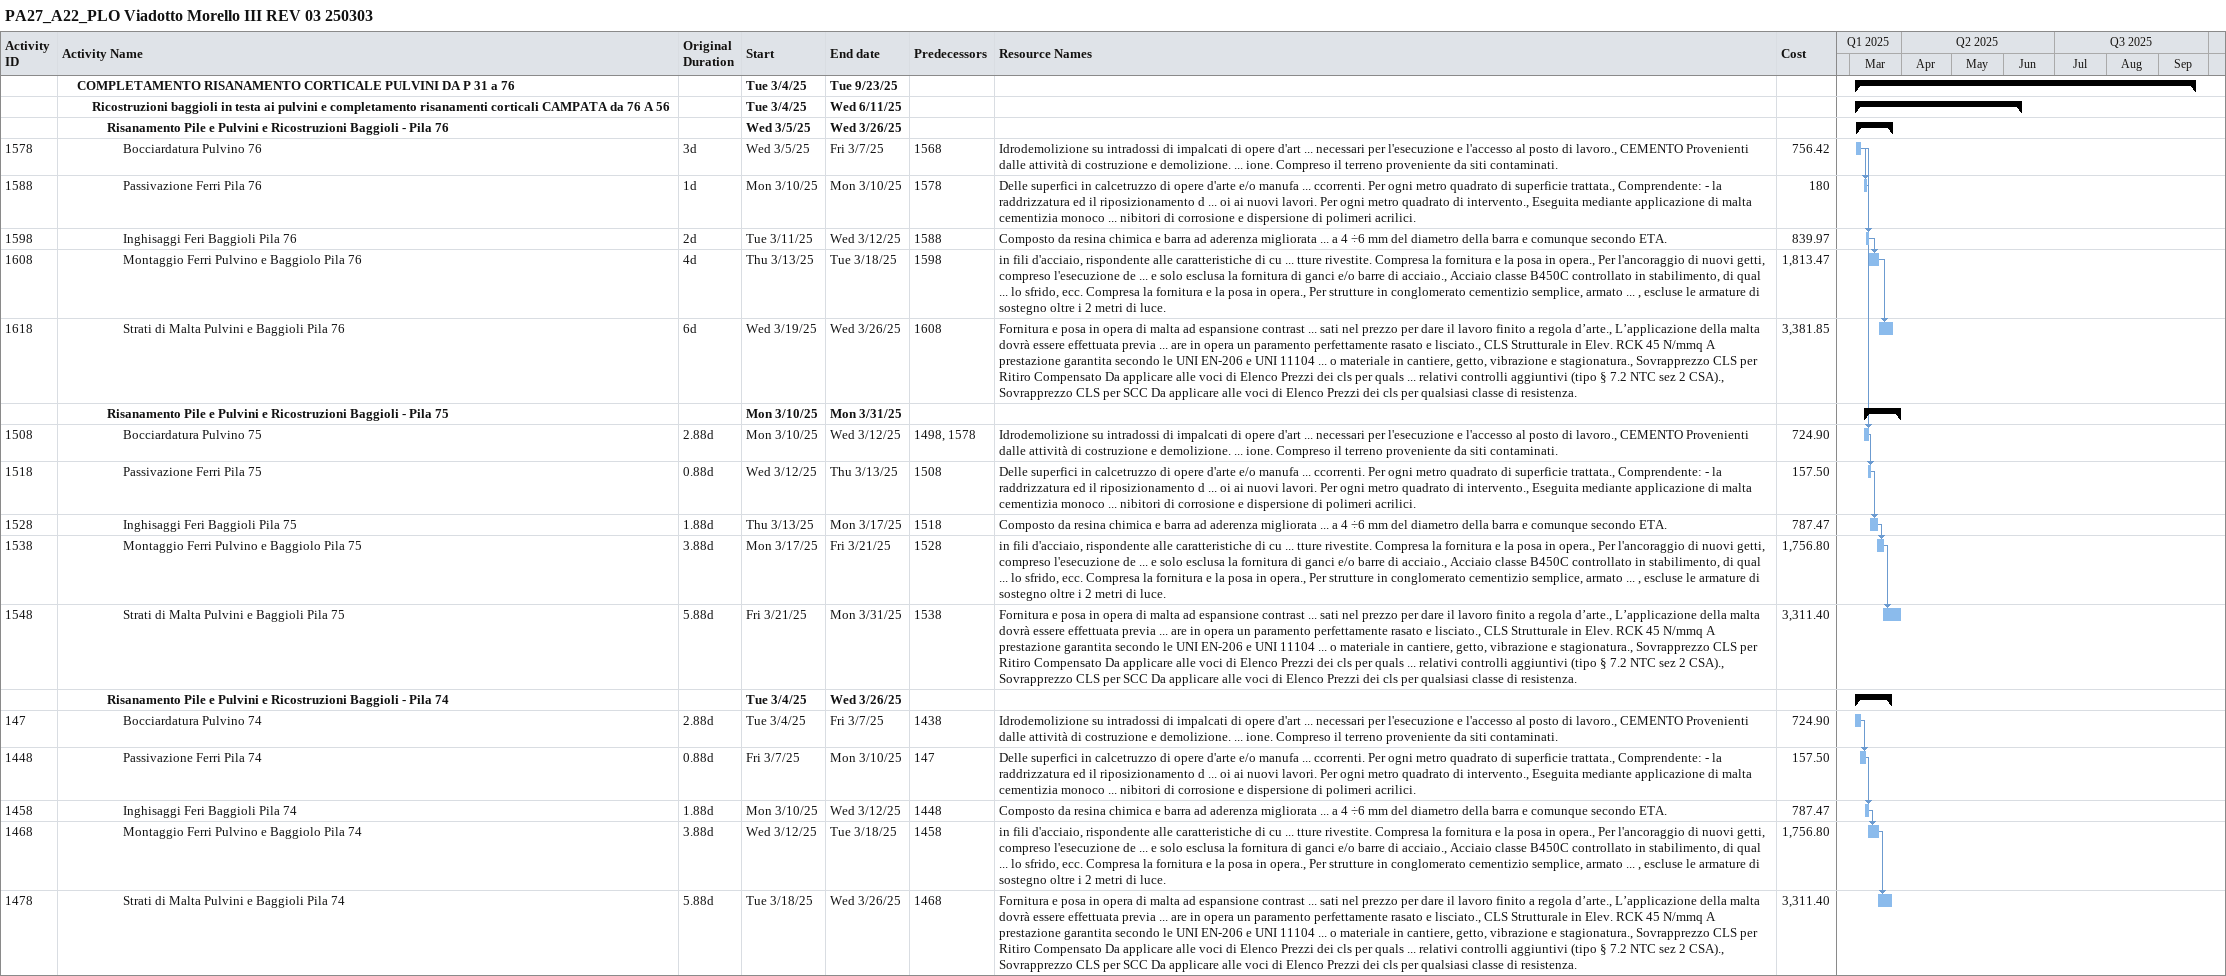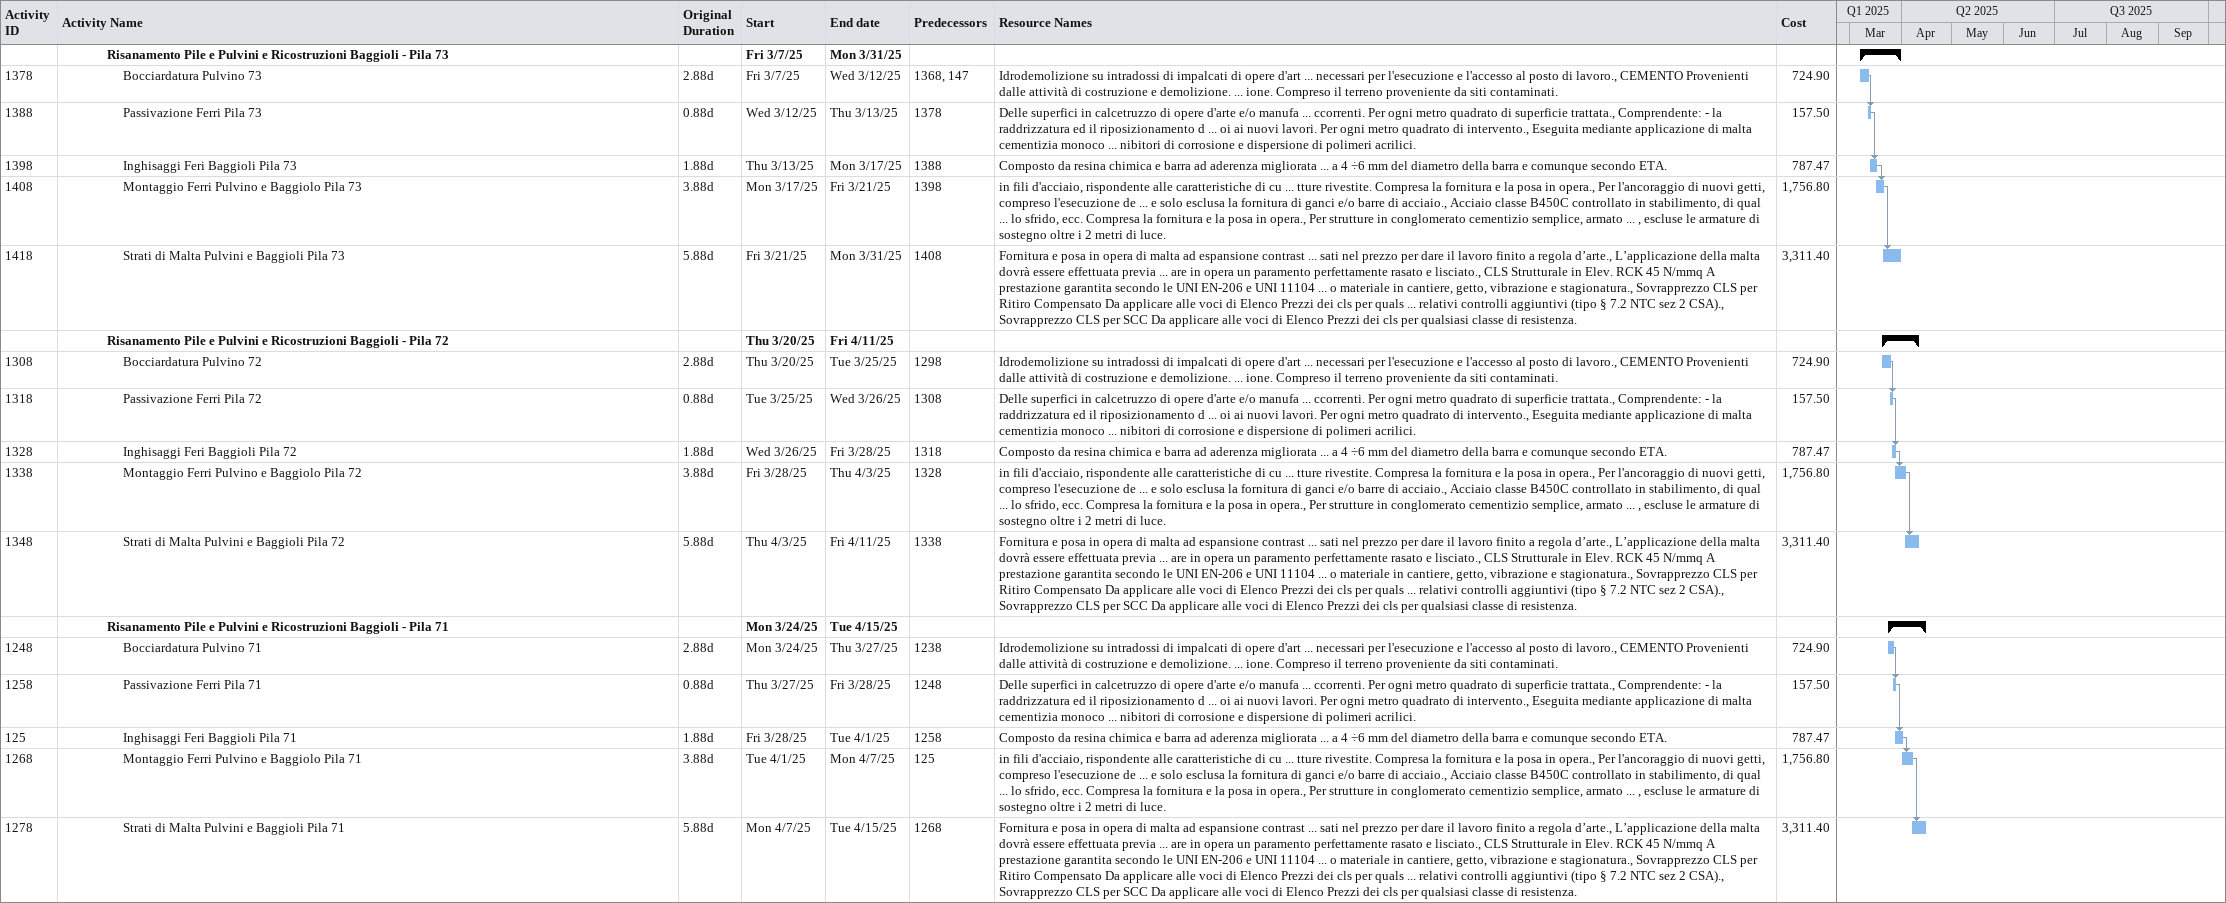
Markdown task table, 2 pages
PA27_A22_PLO Viadotto Morello III REV 03 250303

| ID | Level | Task | Original duration | Start | Finish | Predecessors | Resources | Cost |
|---|---|---|---|---|---|---|---|---|
|  | 2 | **COMPLETAMENTO RISANAMENTO CORTICALE PULVINI DA P 31 a 76** |  | 2025-03-04 | 2025-09-23 |  |  |  |
|  | 3 | **Ricostruzioni baggioli in testa ai pulvini e completamento risanamenti corticali CAMPATA da 76 A 56** |  | 2025-03-04 | 2025-06-11 |  |  |  |
|  | 4 | **Risanamento Pile e Pulvini e Ricostruzioni Baggioli - Pila 76** |  | 2025-03-05 | 2025-03-26 |  |  |  |
| 1578 | 5 | Bocciardatura Pulvino 76 | 3d | 2025-03-05 | 2025-03-07 | 1568 | Idrodemolizione su intradossi di impalcati di opere d'art ... necessari per l'esecuzione e l'accesso al posto di lavoro., CEMENTO Provenienti dalle attività di costruzione e demolizione. ... ione. Compreso il terreno proveniente da siti contaminati. | 756.42 |
| 1588 | 5 | Passivazione Ferri Pila 76 | 1d | 2025-03-10 | 2025-03-10 | 1578 | Delle superfici in calcetruzzo di opere d'arte e/o manufa ... ccorrenti. Per ogni metro quadrato di superficie trattata., Comprendente: - la raddrizzatura ed il riposizionamento d ... oi ai nuovi lavori. Per ogni metro quadrato di intervento., Eseguita mediante applicazione di malta cementizia monoco ... nibitori di corrosione e dispersione di polimeri acrilici. | 180 |
| 1598 | 5 | Inghisaggi Feri Baggioli Pila 76 | 2d | 2025-03-11 | 2025-03-12 | 1588 | Composto da resina chimica e barra ad aderenza migliorata ... a 4 ÷6 mm del diametro della barra e comunque secondo ETA. | 839.97 |
| 1608 | 5 | Montaggio Ferri Pulvino e Baggiolo Pila 76 | 4d | 2025-03-13 | 2025-03-18 | 1598 | in fili d'acciaio, rispondente alle caratteristiche di cu ... tture rivestite. Compresa la fornitura e la posa in opera., Per l'ancoraggio di nuovi getti, compreso l'esecuzione de ... e solo esclusa la fornitura di ganci e/o barre di acciaio., Acciaio classe B450C controllato in stabilimento, di qual ... lo sfrido, ecc. Compresa la fornitura e la posa in opera., Per strutture in conglomerato cementizio semplice, armato ... , escluse le armature di sostegno oltre i 2 metri di luce. | 1813.47 |
| 1618 | 5 | Strati di Malta Pulvini e Baggioli Pila 76 | 6d | 2025-03-19 | 2025-03-26 | 1608 | Fornitura e posa in opera di malta ad espansione contrast ... sati nel prezzo per dare il lavoro finito a regola d’arte., L’applicazione della malta dovrà essere effettuata previa ... are in opera un paramento perfettamente rasato e lisciato., CLS Strutturale in Elev. RCK 45 N/mmq A prestazione garantita secondo le UNI EN-206 e UNI 11104 ... o materiale in cantiere, getto, vibrazione e stagionatura., Sovrapprezzo CLS per Ritiro Compensato Da applicare alle voci di Elenco Prezzi dei cls per quals ... relativi controlli aggiuntivi (tipo § 7.2 NTC sez 2 CSA)., Sovrapprezzo CLS per SCC Da applicare alle voci di Elenco Prezzi dei cls per qualsiasi classe di resistenza. | 3381.85 |
|  | 4 | **Risanamento Pile e Pulvini e Ricostruzioni Baggioli - Pila 75** |  | 2025-03-10 | 2025-03-31 |  |  |  |
| 1508 | 5 | Bocciardatura Pulvino 75 | 2.88d | 2025-03-10 | 2025-03-12 | 1498, 1578 | Idrodemolizione su intradossi di impalcati di opere d'art ... necessari per l'esecuzione e l'accesso al posto di lavoro., CEMENTO Provenienti dalle attività di costruzione e demolizione. ... ione. Compreso il terreno proveniente da siti contaminati. | 724.90 |
| 1518 | 5 | Passivazione Ferri Pila 75 | 0.88d | 2025-03-12 | 2025-03-13 | 1508 | Delle superfici in calcetruzzo di opere d'arte e/o manufa ... ccorrenti. Per ogni metro quadrato di superficie trattata., Comprendente: - la raddrizzatura ed il riposizionamento d ... oi ai nuovi lavori. Per ogni metro quadrato di intervento., Eseguita mediante applicazione di malta cementizia monoco ... nibitori di corrosione e dispersione di polimeri acrilici. | 157.50 |
| 1528 | 5 | Inghisaggi Feri Baggioli Pila 75 | 1.88d | 2025-03-13 | 2025-03-17 | 1518 | Composto da resina chimica e barra ad aderenza migliorata ... a 4 ÷6 mm del diametro della barra e comunque secondo ETA. | 787.47 |
| 1538 | 5 | Montaggio Ferri Pulvino e Baggiolo Pila 75 | 3.88d | 2025-03-17 | 2025-03-21 | 1528 | in fili d'acciaio, rispondente alle caratteristiche di cu ... tture rivestite. Compresa la fornitura e la posa in opera., Per l'ancoraggio di nuovi getti, compreso l'esecuzione de ... e solo esclusa la fornitura di ganci e/o barre di acciaio., Acciaio classe B450C controllato in stabilimento, di qual ... lo sfrido, ecc. Compresa la fornitura e la posa in opera., Per strutture in conglomerato cementizio semplice, armato ... , escluse le armature di sostegno oltre i 2 metri di luce. | 1756.80 |
| 1548 | 5 | Strati di Malta Pulvini e Baggioli Pila 75 | 5.88d | 2025-03-21 | 2025-03-31 | 1538 | Fornitura e posa in opera di malta ad espansione contrast ... sati nel prezzo per dare il lavoro finito a regola d’arte., L’applicazione della malta dovrà essere effettuata previa ... are in opera un paramento perfettamente rasato e lisciato., CLS Strutturale in Elev. RCK 45 N/mmq A prestazione garantita secondo le UNI EN-206 e UNI 11104 ... o materiale in cantiere, getto, vibrazione e stagionatura., Sovrapprezzo CLS per Ritiro Compensato Da applicare alle voci di Elenco Prezzi dei cls per quals ... relativi controlli aggiuntivi (tipo § 7.2 NTC sez 2 CSA)., Sovrapprezzo CLS per SCC Da applicare alle voci di Elenco Prezzi dei cls per qualsiasi classe di resistenza. | 3311.40 |
|  | 4 | **Risanamento Pile e Pulvini e Ricostruzioni Baggioli - Pila 74** |  | 2025-03-04 | 2025-03-26 |  |  |  |
| 147 | 5 | Bocciardatura Pulvino 74 | 2.88d | 2025-03-04 | 2025-03-07 | 1438 | Idrodemolizione su intradossi di impalcati di opere d'art ... necessari per l'esecuzione e l'accesso al posto di lavoro., CEMENTO Provenienti dalle attività di costruzione e demolizione. ... ione. Compreso il terreno proveniente da siti contaminati. | 724.90 |
| 1448 | 5 | Passivazione Ferri Pila 74 | 0.88d | 2025-03-07 | 2025-03-10 | 147 | Delle superfici in calcetruzzo di opere d'arte e/o manufa ... ccorrenti. Per ogni metro quadrato di superficie trattata., Comprendente: - la raddrizzatura ed il riposizionamento d ... oi ai nuovi lavori. Per ogni metro quadrato di intervento., Eseguita mediante applicazione di malta cementizia monoco ... nibitori di corrosione e dispersione di polimeri acrilici. | 157.50 |
| 1458 | 5 | Inghisaggi Feri Baggioli Pila 74 | 1.88d | 2025-03-10 | 2025-03-12 | 1448 | Composto da resina chimica e barra ad aderenza migliorata ... a 4 ÷6 mm del diametro della barra e comunque secondo ETA. | 787.47 |
| 1468 | 5 | Montaggio Ferri Pulvino e Baggiolo Pila 74 | 3.88d | 2025-03-12 | 2025-03-18 | 1458 | in fili d'acciaio, rispondente alle caratteristiche di cu ... tture rivestite. Compresa la fornitura e la posa in opera., Per l'ancoraggio di nuovi getti, compreso l'esecuzione de ... e solo esclusa la fornitura di ganci e/o barre di acciaio., Acciaio classe B450C controllato in stabilimento, di qual ... lo sfrido, ecc. Compresa la fornitura e la posa in opera., Per strutture in conglomerato cementizio semplice, armato ... , escluse le armature di sostegno oltre i 2 metri di luce. | 1756.80 |
| 1478 | 5 | Strati di Malta Pulvini e Baggioli Pila 74 | 5.88d | 2025-03-18 | 2025-03-26 | 1468 | Fornitura e posa in opera di malta ad espansione contrast ... sati nel prezzo per dare il lavoro finito a regola d’arte., L’applicazione della malta dovrà essere effettuata previa ... are in opera un paramento perfettamente rasato e lisciato., CLS Strutturale in Elev. RCK 45 N/mmq A prestazione garantita secondo le UNI EN-206 e UNI 11104 ... o materiale in cantiere, getto, vibrazione e stagionatura., Sovrapprezzo CLS per Ritiro Compensato Da applicare alle voci di Elenco Prezzi dei cls per quals ... relativi controlli aggiuntivi (tipo § 7.2 NTC sez 2 CSA)., Sovrapprezzo CLS per SCC Da applicare alle voci di Elenco Prezzi dei cls per qualsiasi classe di resistenza. | 3311.40 |
|  | 4 | **Risanamento Pile e Pulvini e Ricostruzioni Baggioli - Pila 73** |  | 2025-03-07 | 2025-03-31 |  |  |  |
| 1378 | 5 | Bocciardatura Pulvino 73 | 2.88d | 2025-03-07 | 2025-03-12 | 1368, 147 | Idrodemolizione su intradossi di impalcati di opere d'art ... necessari per l'esecuzione e l'accesso al posto di lavoro., CEMENTO Provenienti dalle attività di costruzione e demolizione. ... ione. Compreso il terreno proveniente da siti contaminati. | 724.90 |
| 1388 | 5 | Passivazione Ferri Pila 73 | 0.88d | 2025-03-12 | 2025-03-13 | 1378 | Delle superfici in calcetruzzo di opere d'arte e/o manufa ... ccorrenti. Per ogni metro quadrato di superficie trattata., Comprendente: - la raddrizzatura ed il riposizionamento d ... oi ai nuovi lavori. Per ogni metro quadrato di intervento., Eseguita mediante applicazione di malta cementizia monoco ... nibitori di corrosione e dispersione di polimeri acrilici. | 157.50 |
| 1398 | 5 | Inghisaggi Feri Baggioli Pila 73 | 1.88d | 2025-03-13 | 2025-03-17 | 1388 | Composto da resina chimica e barra ad aderenza migliorata ... a 4 ÷6 mm del diametro della barra e comunque secondo ETA. | 787.47 |
| 1408 | 5 | Montaggio Ferri Pulvino e Baggiolo Pila 73 | 3.88d | 2025-03-17 | 2025-03-21 | 1398 | in fili d'acciaio, rispondente alle caratteristiche di cu ... tture rivestite. Compresa la fornitura e la posa in opera., Per l'ancoraggio di nuovi getti, compreso l'esecuzione de ... e solo esclusa la fornitura di ganci e/o barre di acciaio., Acciaio classe B450C controllato in stabilimento, di qual ... lo sfrido, ecc. Compresa la fornitura e la posa in opera., Per strutture in conglomerato cementizio semplice, armato ... , escluse le armature di sostegno oltre i 2 metri di luce. | 1756.80 |
| 1418 | 5 | Strati di Malta Pulvini e Baggioli Pila 73 | 5.88d | 2025-03-21 | 2025-03-31 | 1408 | Fornitura e posa in opera di malta ad espansione contrast ... sati nel prezzo per dare il lavoro finito a regola d’arte., L’applicazione della malta dovrà essere effettuata previa ... are in opera un paramento perfettamente rasato e lisciato., CLS Strutturale in Elev. RCK 45 N/mmq A prestazione garantita secondo le UNI EN-206 e UNI 11104 ... o materiale in cantiere, getto, vibrazione e stagionatura., Sovrapprezzo CLS per Ritiro Compensato Da applicare alle voci di Elenco Prezzi dei cls per quals ... relativi controlli aggiuntivi (tipo § 7.2 NTC sez 2 CSA)., Sovrapprezzo CLS per SCC Da applicare alle voci di Elenco Prezzi dei cls per qualsiasi classe di resistenza. | 3311.40 |
|  | 4 | **Risanamento Pile e Pulvini e Ricostruzioni Baggioli - Pila 72** |  | 2025-03-20 | 2025-04-11 |  |  |  |
| 1308 | 5 | Bocciardatura Pulvino 72 | 2.88d | 2025-03-20 | 2025-03-25 | 1298 | Idrodemolizione su intradossi di impalcati di opere d'art ... necessari per l'esecuzione e l'accesso al posto di lavoro., CEMENTO Provenienti dalle attività di costruzione e demolizione. ... ione. Compreso il terreno proveniente da siti contaminati. | 724.90 |
| 1318 | 5 | Passivazione Ferri Pila 72 | 0.88d | 2025-03-25 | 2025-03-26 | 1308 | Delle superfici in calcetruzzo di opere d'arte e/o manufa ... ccorrenti. Per ogni metro quadrato di superficie trattata., Comprendente: - la raddrizzatura ed il riposizionamento d ... oi ai nuovi lavori. Per ogni metro quadrato di intervento., Eseguita mediante applicazione di malta cementizia monoco ... nibitori di corrosione e dispersione di polimeri acrilici. | 157.50 |
| 1328 | 5 | Inghisaggi Feri Baggioli Pila 72 | 1.88d | 2025-03-26 | 2025-03-28 | 1318 | Composto da resina chimica e barra ad aderenza migliorata ... a 4 ÷6 mm del diametro della barra e comunque secondo ETA. | 787.47 |
| 1338 | 5 | Montaggio Ferri Pulvino e Baggiolo Pila 72 | 3.88d | 2025-03-28 | 2025-04-03 | 1328 | in fili d'acciaio, rispondente alle caratteristiche di cu ... tture rivestite. Compresa la fornitura e la posa in opera., Per l'ancoraggio di nuovi getti, compreso l'esecuzione de ... e solo esclusa la fornitura di ganci e/o barre di acciaio., Acciaio classe B450C controllato in stabilimento, di qual ... lo sfrido, ecc. Compresa la fornitura e la posa in opera., Per strutture in conglomerato cementizio semplice, armato ... , escluse le armature di sostegno oltre i 2 metri di luce. | 1756.80 |
| 1348 | 5 | Strati di Malta Pulvini e Baggioli Pila 72 | 5.88d | 2025-04-03 | 2025-04-11 | 1338 | Fornitura e posa in opera di malta ad espansione contrast ... sati nel prezzo per dare il lavoro finito a regola d’arte., L’applicazione della malta dovrà essere effettuata previa ... are in opera un paramento perfettamente rasato e lisciato., CLS Strutturale in Elev. RCK 45 N/mmq A prestazione garantita secondo le UNI EN-206 e UNI 11104 ... o materiale in cantiere, getto, vibrazione e stagionatura., Sovrapprezzo CLS per Ritiro Compensato Da applicare alle voci di Elenco Prezzi dei cls per quals ... relativi controlli aggiuntivi (tipo § 7.2 NTC sez 2 CSA)., Sovrapprezzo CLS per SCC Da applicare alle voci di Elenco Prezzi dei cls per qualsiasi classe di resistenza. | 3311.40 |
|  | 4 | **Risanamento Pile e Pulvini e Ricostruzioni Baggioli - Pila 71** |  | 2025-03-24 | 2025-04-15 |  |  |  |
| 1248 | 5 | Bocciardatura Pulvino 71 | 2.88d | 2025-03-24 | 2025-03-27 | 1238 | Idrodemolizione su intradossi di impalcati di opere d'art ... necessari per l'esecuzione e l'accesso al posto di lavoro., CEMENTO Provenienti dalle attività di costruzione e demolizione. ... ione. Compreso il terreno proveniente da siti contaminati. | 724.90 |
| 1258 | 5 | Passivazione Ferri Pila 71 | 0.88d | 2025-03-27 | 2025-03-28 | 1248 | Delle superfici in calcetruzzo di opere d'arte e/o manufa ... ccorrenti. Per ogni metro quadrato di superficie trattata., Comprendente: - la raddrizzatura ed il riposizionamento d ... oi ai nuovi lavori. Per ogni metro quadrato di intervento., Eseguita mediante applicazione di malta cementizia monoco ... nibitori di corrosione e dispersione di polimeri acrilici. | 157.50 |
| 125 | 5 | Inghisaggi Feri Baggioli Pila 71 | 1.88d | 2025-03-28 | 2025-04-01 | 1258 | Composto da resina chimica e barra ad aderenza migliorata ... a 4 ÷6 mm del diametro della barra e comunque secondo ETA. | 787.47 |
| 1268 | 5 | Montaggio Ferri Pulvino e Baggiolo Pila 71 | 3.88d | 2025-04-01 | 2025-04-07 | 125 | in fili d'acciaio, rispondente alle caratteristiche di cu ... tture rivestite. Compresa la fornitura e la posa in opera., Per l'ancoraggio di nuovi getti, compreso l'esecuzione de ... e solo esclusa la fornitura di ganci e/o barre di acciaio., Acciaio classe B450C controllato in stabilimento, di qual ... lo sfrido, ecc. Compresa la fornitura e la posa in opera., Per strutture in conglomerato cementizio semplice, armato ... , escluse le armature di sostegno oltre i 2 metri di luce. | 1756.80 |
| 1278 | 5 | Strati di Malta Pulvini e Baggioli Pila 71 | 5.88d | 2025-04-07 | 2025-04-15 | 1268 | Fornitura e posa in opera di malta ad espansione contrast ... sati nel prezzo per dare il lavoro finito a regola d’arte., L’applicazione della malta dovrà essere effettuata previa ... are in opera un paramento perfettamente rasato e lisciato., CLS Strutturale in Elev. RCK 45 N/mmq A prestazione garantita secondo le UNI EN-206 e UNI 11104 ... o materiale in cantiere, getto, vibrazione e stagionatura., Sovrapprezzo CLS per Ritiro Compensato Da applicare alle voci di Elenco Prezzi dei cls per quals ... relativi controlli aggiuntivi (tipo § 7.2 NTC sez 2 CSA)., Sovrapprezzo CLS per SCC Da applicare alle voci di Elenco Prezzi dei cls per qualsiasi classe di resistenza. | 3311.40 |
